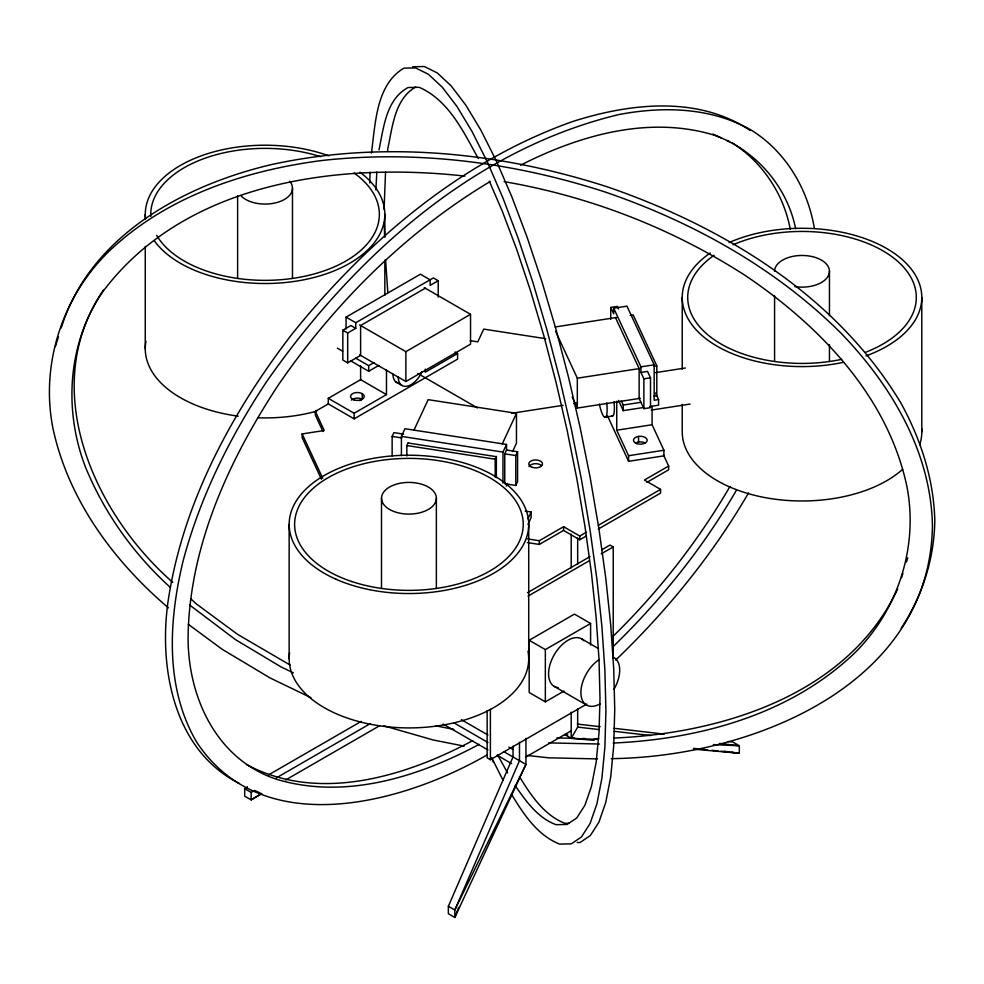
<?xml version="1.0" encoding="UTF-8"?>
<svg xmlns="http://www.w3.org/2000/svg" width="984" height="984" viewBox="0 0 984 984"><rect width="100%" height="100%" fill="white"/><g stroke="black" fill="none" stroke-linecap="round" stroke-linejoin="round"><path stroke-width="1.48" d="M369.763 182.963L370.058 172.421M375.839 189.9L376.847 172.052M384.08 209.42L385.531 172.163M371.411 153.024C375.507 124.095 375.777 84.87 403.907 68.142L415.543 67.896L428.421 74.292L442.296 87.219L456.957 106.456L472.136 131.684L487.584 162.446L503.033 198.239L518.211 238.435L532.873 282.359L546.747 329.259L559.613 378.323L571.261 428.716L581.458 479.565L590.056 530.032L596.907 579.219L601.888 626.291L604.902 670.461L605.91 710.952L604.902 747.09L601.888 778.246L596.907 803.879L590.056 823.571L581.458 836.966L571.261 843.854L559.613 844.087C537.227 835.281 523.451 813.891 511.385 794.174M387.548 151.45L387.831 148.486C392.505 127.01 394.547 99.089 415.715 86.986M379 149.851C383.649 127.883 386.011 99.384 408.089 87.527L419.147 87.293C448.679 100.147 463.501 131.782 478.249 158.522M55.35 346.712L58.499 336.651M61.205 328.029C89.47 236.037 184.07 184.881 272.371 164.377C383.465 140.294 499.958 152.09 607.485 186.898C723.757 226.947 836.781 295.766 901.184 403.538C920.962 439.725 933.914 479.614 934.8 521.077C934.074 559.293 922.279 596.378 901.184 628.21M901.541 577.669L902.881 573.414M906.449 562.036L907.789 557.768M458.63 907.457L454.817 917.469L448.36 913.742L448.36 906.276L513.008 756.954L513.008 746.192M392.136 455.85L392.136 436.441L393.92 432.616L403.575 434.116M401.411 455.58L401.411 436.379L404.953 428.729L506.526 444.436L506.526 450.032L504.755 453.858L504.755 483.722L515.788 485.432L517.572 481.606L517.572 451.742L506.526 450.032M406.847 455.998L406.847 445.543L408.139 442.763M413.944 430.254L428.151 399.652L516.465 413.317L516.465 443.181L512.602 451.521M495.173 477.129L495.173 459.208L496.465 456.428M502.271 443.907L516.465 413.317M502.984 483.119L502.984 452.087L506.526 444.436M515.788 485.432L515.788 455.567L517.572 451.742M506.207 486.182L507.473 483.464M527.977 518.777L531.139 511.975L525.247 511.065M527.977 524.374L531.139 517.572L531.139 511.975M103.381 290.059C37.343 387.093 93.136 512.676 172.778 582.38M897.691 588.949C848.011 694.532 722.379 733.363 613.991 738.061M567.78 734.876L564.742 734.556L571.2 738.295L577.669 727.09L577.669 708.64M730.017 486.416C697.853 541.495 658.284 592.159 612.651 636.709M736.475 490.155C702.92 547.977 660.707 600.449 612.761 646.955M748.529 492.935C713.375 553.426 669.108 608.26 618.948 656.955L615.517 659.993M490.057 181.597C405.162 232.421 333.908 304.068 278.066 385.371C229.346 459.602 190.146 544.287 188.116 634.495C186.985 695.676 216.086 760.226 278.066 779.746C346.319 799.611 418.643 776.782 479.196 744.347M261.584 793.387L251.154 799.881L244.684 796.154L244.684 788.688L247.341 787.151L244.684 788.688L251.154 792.415L253.798 790.89M346.061 328.951L346.061 317.131L420.426 274.204L430.119 279.8L430.119 285.397L438.2 280.735L438.2 297.156M425.272 288.201L360.611 325.532L360.611 355.396L347.684 362.862L342.838 360.058L342.838 330.193L350.919 325.532L355.765 328.336L355.765 322.727L346.061 317.131M355.765 322.727L433.354 277.931L438.2 280.735M342.838 330.193L347.684 332.998L355.765 328.336M355.765 358.201L368.692 365.654L374.006 362.592M350.587 360.808L368.692 371.263L378.852 365.396M359.591 324.941L405.875 351.657L470.536 314.327L470.536 344.191L405.875 381.521L359.591 354.806M455.014 352.038L457.597 353.527L457.597 359.123L354.142 418.852L328.287 403.92L328.287 398.323L360.611 379.664L386.478 394.596L386.478 370.156M322.961 431.509L315.347 415.125L315.347 411.386L328.545 403.772M359.8 400.66L362.235 399.258L362.235 393.661M328.287 398.323L354.142 413.255L386.478 394.596M457.597 353.527L425.272 372.198L425.272 369.135M527.252 538.838L539.33 540.708L563.574 526.698L579.748 536.034L586.366 532.209M663.536 455.014L668.653 466.047L644.397 480.044L660.559 489.38L660.559 493.107L598.297 529.06M527.252 542.565L539.33 544.435L563.574 530.438L579.748 539.773L586.366 535.948M646.955 482.308L668.653 469.774L668.653 466.047M598.297 525.333L660.559 489.38M527.461 592.712L590.031 556.6M602.011 549.675L609.994 545.062L613.229 546.932L613.229 658.284M528.039 596.12L589.268 560.769M601.249 553.857L613.229 546.932M268.534 774.912L361.276 721.37M276.332 777.889L370.402 723.572M261.756 793.768L251.154 799.881L251.154 792.415M285.606 779.992L379.676 725.688M563.98 691.088L545.345 701.85L529.183 692.515L529.183 640.264L574.435 614.127L590.597 623.462L590.597 644.975M529.183 640.264L545.345 649.588L590.597 623.462M487.154 710.559L487.154 757.852L490.389 759.709L586.808 704.04M525.948 756.954L571.2 730.829M520.622 165.164C578.826 135.497 647.718 115.669 712.404 134.611C754.31 148.523 786.868 185.386 795.625 228.608M472.738 740.62C405.248 776.622 318.496 803.227 246.504 764.519M487.068 754.949C401.656 804.112 262.015 841.529 196.554 741.948C164.771 687.41 168.756 620.769 182.963 561.483C199.961 497.104 229.998 436.97 266.639 381.583C351.829 259.665 470.93 150.011 618.948 114.55C663.413 106.124 711.616 107.244 751.714 130.405C785.884 151.856 807.655 188.731 814.321 228.091M610.744 319.369L610.744 307.426L617.374 306.405L618.555 308.951M610.744 307.426L613.708 313.798L613.708 308.201L626.956 306.159L654.176 364.793L654.176 400.254L658.591 399.578L658.591 405.174L649.76 406.54M555.161 326.959L616.648 317.451M630.154 315.36L633.143 314.892L656.808 365.888L656.808 395.752L653.819 396.22M613.708 308.201L640.928 366.847L654.176 364.793M555.579 331.325L577.325 378.188L640.313 368.434M653.819 366.356L656.808 365.888M640.928 366.847L640.928 372.444L647.546 371.423L650.51 377.794L650.51 407.659L643.88 408.68L639.145 398.483L639.145 368.619L615.48 317.623M655.43 372.641L685.368 368.004M640.928 372.444L643.88 378.815L650.51 377.794M321.436 479.233L302.149 437.659L302.149 433.932L324.228 430.512L315.347 411.386M511.655 413.28L563.082 405.322M573.672 403.686L576.698 403.219M572.208 397.019L577.325 408.053L640.313 398.299M621.359 400.955L623.253 405.039L640.928 402.308M618.53 400.439L623.253 410.636L643.868 407.45M604.766 417.265L612.257 416.109M651.174 410.094L690.104 404.067M616.747 401.201L616.747 430.217L652.084 424.744L663.917 450.242L663.917 455.85L628.579 461.312L607.411 415.678M616.747 430.217L628.579 455.715L663.917 450.242M613.155 743.043C699.796 739.193 789.955 714.556 854.149 653.499C898.035 610.388 918.81 546.354 906.768 485.801C887.482 396.109 819.943 326.122 746.216 276.123C672.982 228.682 590.129 196.394 504.14 181.634M611.199 758.652C748.357 757.102 929.794 687.373 932.438 526.182C931.221 452.209 891.319 385.31 841.172 333.355C775.466 267.771 692.527 221.867 605.111 192.003C514.091 162.471 417.167 149.912 321.817 160.515C244.266 170.626 165.755 196.751 108.363 251.916C62.164 297.303 40.295 364.707 52.976 428.446C68.314 499.872 113.64 561.188 168.461 607.915M412.739 66.777L424.387 66.531L437.253 72.927L451.127 85.854L465.789 105.091L480.967 130.319L496.416 161.081L511.864 196.874L527.043 237.07L541.704 280.993L555.579 327.893L568.457 376.958L580.093 427.351L590.289 478.199L598.899 528.654L605.738 577.854L610.72 624.926L613.733 669.095L614.742 709.587L613.733 745.724L610.72 776.88L605.738 802.514L598.899 822.206L590.289 835.601L580.093 842.476L577.178 842.538M568.998 823.227L564.853 823.325C543.832 815.072 530.807 795.084 519.441 776.597M556.919 737.914L574.853 738.32M582.331 738.492L585.32 738.554M594.287 738.75L598.776 738.861M548.568 742.883L599.404 744.027M597.46 758.91L548.457 757.815L527.227 755.454M571.2 712.182L571.2 738.295L597.19 739.439M713.339 744.605L739.316 745.761L739.316 753.227L693.462 749.144M571.2 738.295L594.127 740.325M693.769 748.357L696.807 748.676M702.884 749.328L707.434 749.808M711.986 750.3L718.062 750.952M721.1 751.272L739.316 753.227L731.739 752.219M464.952 176.111C337.918 161.917 185.287 181.966 103.222 291.178C67.613 342.383 63.345 409.897 85.571 467.351C104.415 513.082 133.762 554.312 170.417 587.485M577.301 724.064L600.178 726.709M613.905 728.283L664.225 734.101M728.271 741.493L732.846 742.022L739.316 745.761L719.489 743.461M577.669 727.09L599.022 729.562M614.274 731.321L650.867 735.54M724.175 751.21L728.714 751.813M545.714 338.693L483.71 329.111L477.793 341.854L470.266 340.685M401.411 436.379L502.984 452.087M392.136 436.441L401.804 437.929M504.755 453.858L515.788 455.567M408.028 442.997L496.354 456.662L496.354 477.572M406.847 445.543L495.173 459.208M436.06 725.872L453.821 729.39M464.214 746.13L433.169 739.98L383.785 725.798M712.908 134.07L721.272 137.895M726.844 140.454L729.636 141.733M239.26 783.412C173.418 750.288 158.387 667.004 168.252 600.178C183.147 501.901 232.003 412.173 291.965 334.179C365.95 242.002 459.848 161.573 572.442 121.598C629.44 103.332 697.656 95.264 749.943 130.343M254.598 790.435L260.17 792.993M290.255 665.11L237.784 634.495L196.529 604.053L190.871 598.899M293.355 672.847L281.043 666.918L235.422 639.588L189.641 605.025M310.907 697.656L270.01 677.914L221.978 649.157L188.202 624.237M424.239 287.611L470.536 314.327M417.806 373.477L477.424 407.905M337.377 348.164L342.653 351.214M395.433 381.681L402.038 385.494M581.692 638.899L598.493 648.604M554.25 686.414L586.587 705.073M461.398 719.698L487.953 735.023M508.925 747.127L512.885 749.414M453.673 722.699L487.953 742.489M503.783 751.628L525.948 764.42L454.817 917.469L454.817 910.003L519.478 760.694L519.478 742.256M443.12 724.064L487.953 749.956M497.191 755.281L511.692 763.658M448.36 906.276L454.817 910.003L525.948 764.42L525.948 738.308M732.428 143C762.625 162.286 783.719 194.18 790.275 229.333M507.572 772.92L497.584 754.789M515.161 785.527C525.862 801.05 537.621 817.852 556.022 824.69L567.067 824.457L576.772 817.925L584.939 805.195L591.446 786.487L596.169 762.133L599.035 732.539L599.994 698.209L599.035 659.735L596.169 617.78L591.446 573.057L584.939 526.329L576.772 478.396L567.067 430.082L556.022 382.198L543.795 335.593L530.597 291.043L516.674 249.321L502.258 211.13L489.343 181.204M491.619 757.569L503.033 780.312M655.529 392.997L658.591 399.578M491.729 758.467L493.501 762.28M302.149 433.932L322.727 478.273M385.58 259.874L387.831 292.838M384.264 222.765L384.596 236.086M921.799 297.439L921.799 431.816M829.451 271.301L829.451 315.63M829.451 344.683L829.451 361.497M774.58 295.766L774.58 361.497M682.232 297.439L682.232 369.209M682.232 404.338L682.232 431.816A119.79 69.163 0 0 0 768.184 498.162A119.79 69.163 0 0 0 902.685 469.294M652.084 406.429L652.084 424.744M643.88 378.815L643.88 408.68M638.554 436.404L638.554 442.001M628.579 455.715L628.579 461.312M623.253 405.039L623.253 410.636M579.748 536.034L579.748 539.773M577.669 538.027L577.669 564.152M577.325 378.188L577.325 408.053M571.2 534.017L571.2 567.891M563.574 526.698L563.574 530.438M545.345 649.588L545.345 701.85M539.33 540.708L539.33 544.435M528.716 524.374L528.716 658.763M490.389 709.378L490.389 759.709M436.367 498.248A27.429 15.842 0 0 1 395.211 511.963A27.429 15.842 0 0 1 395.211 484.534A27.429 15.842 0 0 1 436.367 498.248L436.367 588.444M405.875 351.657L405.875 381.521M384.842 214.364L384.842 237.267M384.842 260.182L384.842 295.298M381.497 498.248L381.497 588.444M368.692 365.654L368.692 371.263M360.611 365.913L360.611 379.664M354.142 413.255L354.142 418.852M347.684 332.998L347.684 362.862M292.482 188.239L292.482 278.435M289.148 524.374L289.148 658.763M237.624 195.877L237.624 278.435M145.263 214.364L145.263 218.952M145.263 246.43L145.263 348.754M351.436 400.082A6.863 3.961 0 0 1 362.235 399.258M635.479 443.034A6.863 3.961 0 0 1 645.184 443.034M529.023 466.625A6.863 3.961 0 0 1 534.742 463.722A6.863 3.961 0 0 1 541.581 465.666M558.272 687.656A27.429 15.842 -60 0 1 553.672 655.774A27.429 15.842 -60 0 1 583.869 640.633M614.016 657.57A27.429 15.842 -60 0 1 614.016 689.243M600.302 703.72A27.429 15.842 -60 0 1 580.904 693.105A27.429 15.842 -60 0 1 599.293 659.538M421.927 371.743A18.29 10.553 -60 0 1 407.425 386.109A18.29 10.553 -60 0 1 398.249 377.118M316.614 411.177A119.79 69.163 0 0 1 257.931 417.794M238.202 416.146A119.79 69.163 0 0 1 145.976 341.227M354.105 173A114.304 65.989 0 0 1 319.898 272.26A114.304 65.989 0 0 1 156.677 235.336M150.81 216.394A114.304 65.989 0 0 1 205.631 157.993A114.304 65.989 0 0 1 320.673 156.714M360.082 172.262A119.79 69.163 0 0 1 324.941 274.253A119.79 69.163 0 0 1 154.39 240.834M145.521 218.891A119.79 69.163 0 0 1 203.811 154.931A119.79 69.163 0 0 1 328.963 155.878M289.653 181.228A27.429 15.842 0 0 1 277.992 202.2A27.429 15.842 0 0 1 241.301 196.148M399.406 383.256A18.29 10.553 -60 0 1 392.936 374.055M614.028 401.829A18.29 3.862 81.2 0 1 611.458 415.814M528.002 651.236A119.79 69.163 0 0 1 410.242 727.914A119.79 69.163 0 0 1 289.603 652.736M606.771 402.948A18.29 3.862 81.2 0 1 605.197 417.314A18.29 3.862 81.2 0 1 599.367 404.117M921.688 428.803A119.79 69.163 0 0 1 919.708 444.682M733.129 244.77A114.304 65.989 0 0 1 895.305 259.309A114.304 65.989 0 0 1 865.145 352.444M841.652 359.332A114.304 65.989 0 0 1 708.726 335.556A114.304 65.989 0 0 1 714.076 255.274M729.095 242.568A119.79 69.163 0 0 1 900.286 257.894A119.79 69.163 0 0 1 865.932 355.925M843.472 362.309A119.79 69.163 0 0 1 704.04 337.229A119.79 69.163 0 0 1 710.251 252.986M774.58 271.301A27.429 15.842 0 0 1 804.408 255.52A27.429 15.842 0 0 1 829.032 274.056A27.429 15.842 0 0 1 794.912 286.602M532.209 467.338A6.863 3.961 0 0 0 542.504 463.919A6.863 3.961 0 0 0 532.209 460.487A6.863 3.961 0 0 0 532.209 467.338M353.957 399.885A6.863 3.961 0 0 0 364.24 396.454A6.863 3.961 0 0 0 353.957 393.034A6.863 3.961 0 0 0 353.957 399.885M636.906 443.661A6.863 3.961 0 0 0 647.189 440.229A6.863 3.961 0 0 0 636.906 436.798A6.863 3.961 0 0 0 636.906 443.661M351.78 581.532A114.304 65.989 0 0 0 523.23 524.374A114.304 65.989 0 0 0 351.78 467.228A114.304 65.989 0 0 0 351.78 581.532M336.011 579.244A119.79 69.163 0 0 0 527.695 533.402A119.79 69.163 0 0 0 363.096 460.487A119.79 69.163 0 0 0 336.011 579.244"/></g></svg>
